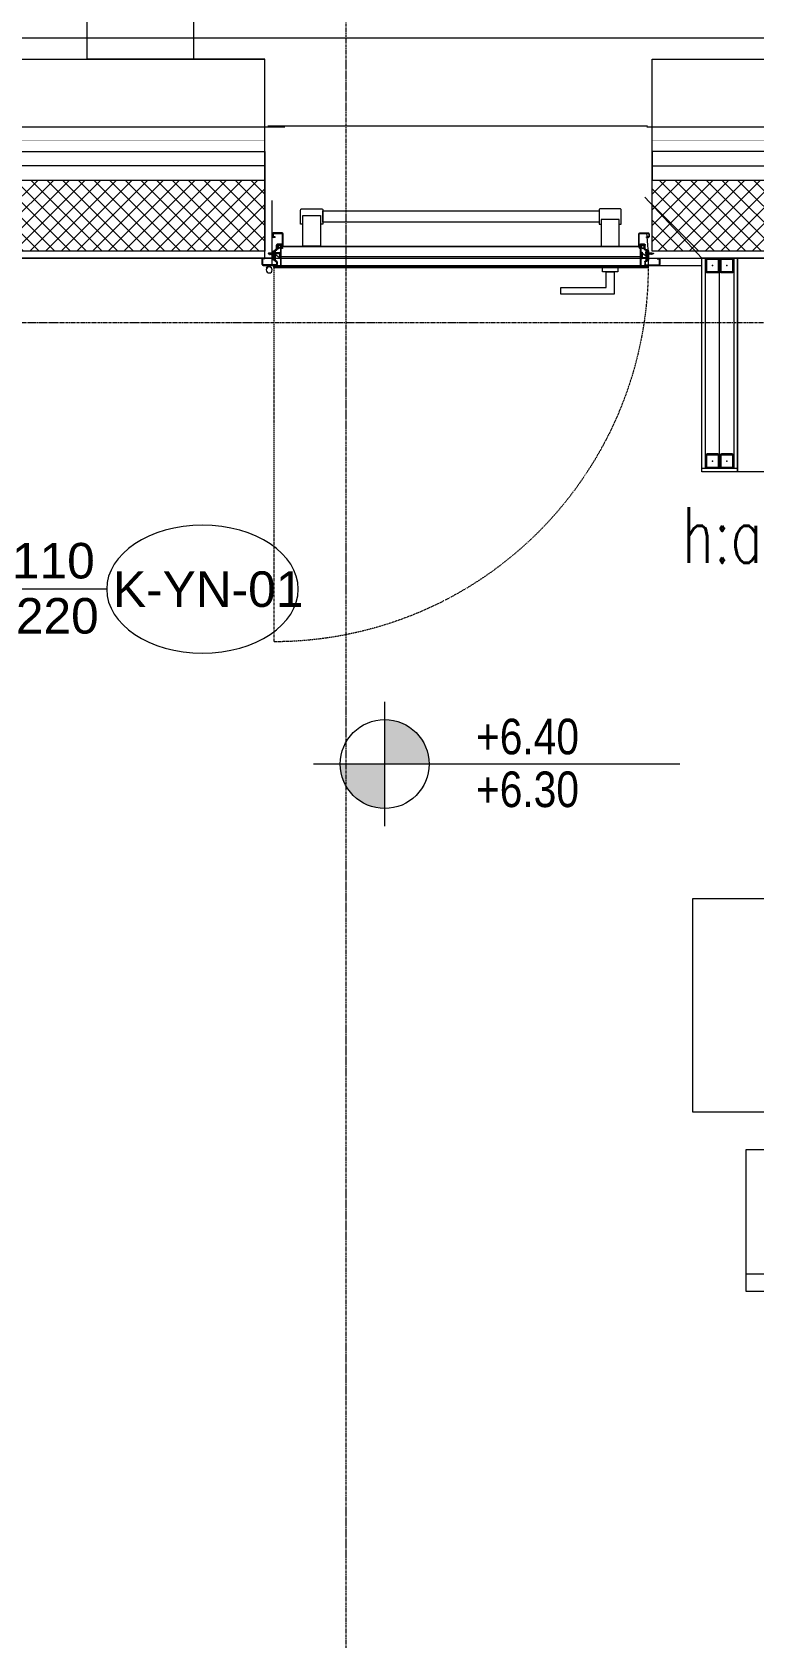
# Model space of a CAD drawing. Extents: x -1439 to 23780, y -1362 to 4476.
# Drawn here: x 7914.5 to 8117.6, y 2415.2 to 2866.6 of the extents above; entities that cross this region are included whole.
import ezdxf
from ezdxf.enums import TextEntityAlignment as Align

# ---------------------------------------------------------------- set-up
doc = ezdxf.new("R2010")
doc.units = 0
doc.header["$MEASUREMENT"] = 0
doc.linetypes.add('Audi$0$DASHDOT2', pattern=[0.5, 0.25, -0.125, 0, -0.125])
doc.linetypes.add('Audi$0$DOT2', pattern=[0.125, 0, -0.125])
doc.layers.get('0').update_dxf_attribs({"color": 9, "lineweight": 9})
for name, color, linetype, lineweight in [('Audi$0$00', 8, 'Continuous', 9), ('Audi$0$05', 8, 'Continuous', 9), ('Audi$0$06C', 8, 'Continuous', 9), ('Audi$0$06D', 8, 'Continuous', 9), ('Audi$0$09W', 8, 'Continuous', 9), ('Audi$0$10', 8, 'Continuous', 9), ('Audi$0$11', 8, 'Continuous', 9), ('Audi$0$14', 8, 'Continuous', 9), ('Audi$0$20', 8, 'Audi$0$DOT2', 9), ('Audi$0$21', 8, 'Continuous', 9), ('Audi$0$22', 8, 'Continuous', 9), ('Audi$0$24', 8, 'Audi$0$DASHDOT2', 9), ('Audi$0$33', 8, 'Audi$0$BATTING', 9), ('Audi$0$35', 8, 'Continuous', 9), ('E-YAZI', 7, 'Continuous', 30)]:
    doc.layers.add(name, color=color, linetype=linetype, lineweight=lineweight)
doc.styles.add('Audi$0$Arial', font='arial.ttf', dxfattribs={"height": 2.5})
doc.styles.add('Audi$0$MuuM_TEXT-STANDART', font='ARIALN.TTF')
doc.styles.add('E-YAZI', font='txttw.shx')
doc.linetypes.add('Audi$0$BATTING', pattern='A,0.0001,-0.1,[134,ltypeshp.shx,S=0.1,R=0,X=-0.1,Y=0],-0.2,[134,ltypeshp.shx,S=0.1,R=180,X=0.1,Y=0],-0.1', length=0.4001)

# ---------------------------------------------------------------- blocks, each defined once
blk = doc.blocks.new('Audi$0$gr-p-birim eleman')
for p, q in [((12.5, -60), (12.5, 0)), ((12.5, 0), (425, 0)), ((425, 0), (425, -60)), ((425, -60), (12.5, -60))]:
    blk.add_line(p, q)
blk = doc.blocks.new('Audi$0$P-AUDI_BAR')
at = {"layer": 'Audi$0$05'}
for points in [[(-420, -180), (0, -180), (0, -240), (-420, -240)], [(-405, -250.5), (-365, -250.5), (-365, -290.5), (-405, -290.5)], [(-335, -250.5), (-295, -250.5), (-295, -290.5), (-335, -290.5)], [(-265, -250.5), (-225, -250.5), (-225, -290.5), (-265, -290.5)], [(-195, -250.5), (-155, -250.5), (-155, -290.5), (-195, -290.5)], [(-125, -250.5), (-85, -250.5), (-85, -290.5), (-125, -290.5)], [(-55, -250.5), (-15, -250.5), (-15, -290.5), (-55, -290.5)]]:
    blk.add_lwpolyline(points, close=True, dxfattribs=at)
for points in [[(-405, -285.5), (-365, -285.5)], [(-335, -285.5), (-295, -285.5)], [(-265, -285.5), (-225, -285.5)], [(-195, -285.5), (-155, -285.5)], [(-125, -285.5), (-85, -285.5)], [(-55, -285.5), (-15, -285.5)]]:
    blk.add_lwpolyline(points, dxfattribs=at)
blk = doc.blocks.new('Audi$0$0_doorno')
blk.add_lwpolyline([(4.5, 0), (12.5, 0)])
blk.add_ellipse((-0.891, 0), major_axis=(-5.391, 0), ratio=0.666667)
at = {"style": 'Audi$0$Arial'}
blk.add_attdef('YUKSEKLIK', text='', height=2, dxfattribs=at).set_placement((5, 12.3), align=Align.TOP_LEFT)
blk.add_attdef('KAPINO', text='', height=2, dxfattribs=at).set_placement((0, 0), align=Align.MIDDLE)
blk.add_attdef('GENISLIK', text='', height=2, dxfattribs=at).set_placement((5, -3.789), align=Align.BOTTOM_LEFT)
blk = doc.blocks.new('Audi$0$Prf-40x40')
for points in [[(1.5, -2), (-1.5, -2, -0.414214), (-2, -1.5), (-2, 1.5, -0.414214), (-1.5, 2), (1.5, 2, -0.414214), (2, 1.5), (2, -1.5, -0.414214)], [(1.5, -1.7), (-1.5, -1.7, -0.414214), (-1.7, -1.5), (-1.7, 1.5, -0.414214), (-1.5, 1.7), (1.5, 1.7, -0.414214), (1.7, 1.5), (1.7, -1.5, -0.414214)]]:
    blk.add_lwpolyline(points, format="xyb", close=True)
at = {"color": 252}
blk.add_point((0, 0), dxfattribs=at)
blk = doc.blocks.new('*U342')
at = {"ltscale": 15}
for p, q in [((-24.9, 0.9), (-25.7, 0)), ((-24.9, -0.9), (-25.7, 0)), ((-22.9, 1.5), (-24.9, 0.9)), ((-22.9, 1.5), (-22.9, -1.5)), ((-21.2, -2.7), (-18.1, 2.8)), ((-21, -2.7), (-17.9, 2.7)), ((-19.7, -2.7), (-16.6, 2.8)), ((-19.5, -2.7), (-16.4, 2.7)), ((-18.5, 1.5), (-18.3, 2)), ((-18.2, -2.7), (-15.1, 2.8)), ((-18, -2.7), (-14.9, 2.7)), ((-17, 1.5), (-16.8, 2)), ((-16.7, -2.7), (-13.6, 2.8)), ((-16.5, -2.7), (-13.4, 2.7)), ((-15.5, 1.5), (-15.3, 2)), ((-15.2, -2.7), (-12.1, 2.8)), ((-15, -2.7), (-11.9, 2.7)), ((-14, 1.5), (-13.8, 2)), ((-13.7, -2.7), (-10.6, 2.8)), ((-13.5, -2.7), (-10.4, 2.7)), ((-12.5, 1.5), (-12.3, 2)), ((-12.2, -2.7), (-9.1, 2.8)), ((-12, -2.7), (-8.9, 2.7)), ((-11, 1.5), (-10.8, 2)), ((-10.7, -2.7), (-7.6, 2.8)), ((-10.5, -2.7), (-7.4, 2.7)), ((-9.5, 1.5), (-9.3, 2)), ((-9.2, -2.7), (-6.1, 2.8)), ((-9, -2.7), (-5.9, 2.7)), ((-8, 1.5), (-7.8, 2)), ((-7.7, -2.7), (-4.6, 2.8)), ((-7.5, -2.7), (-4.4, 2.7)), ((-6.5, 1.5), (-6.3, 2)), ((-6.2, -2.7), (-3.1, 2.8)), ((-6, -2.7), (-2.9, 2.7)), ((-5, 1.5), (-4.8, 2)), ((-4.7, -2.7), (-1.6, 2.8)), ((-4.5, -2.7), (-1.4, 2.7)), ((-3.5, 1.5), (-3.3, 2)), ((-2, 1.5), (-1.8, 2)), ((-0.5, 4.2), (-1.5, 1.5)), ((0, 0.5), (-0.6, 0.5)), ((-24.9, -0.9), (-22.9, -1.5)), ((-8.6, -1.5), (-22.9, -1.5)), ((-21.2, -2.7), (-20.9, -1.5)), ((-20.3, -1.5), (-19.1, -1.5)), ((-19.7, -2.7), (-19.4, -1.5)), ((-18.8, -1.5), (-17.6, -1.5)), ((-18.2, -2.7), (-17.9, -1.5)), ((-17.3, -1.5), (-16.1, -1.5)), ((-16.7, -2.7), (-16.4, -1.5)), ((-15.8, -1.5), (-14.6, -1.5)), ((-15.2, -2.7), (-14.9, -1.5)), ((-14.3, -1.5), (-13.1, -1.5)), ((-13.7, -2.7), (-13.4, -1.5)), ((-12.8, -1.5), (-11.6, -1.5)), ((-12.2, -2.7), (-11.9, -1.5)), ((-11.3, -1.5), (-10.1, -1.5)), ((-10.7, -2.7), (-10.4, -1.5)), ((-9.8, -1.5), (-8.6, -1.5)), ((-9.2, -2.7), (-8.9, -1.5)), ((-8.3, -1.5), (-7.1, -1.5)), ((-7.7, -2.7), (-7.4, -1.5)), ((-6.8, -1.5), (-5.6, -1.5)), ((-6.2, -2.7), (-5.9, -1.5)), ((-5.3, -1.5), (-4.1, -1.5)), ((-4.7, -2.7), (-4.4, -1.5)), ((-3.8, -1.5), (-2.1, -1.5)), ((-0.5, -4.2), (-1.5, -1.5)), ((0, -0.5), (-0.6, -0.5))]:
    blk.add_line(p, q, dxfattribs=at)
for p, q in [((-6.9, 1.5), (-22.9, 1.5)), ((-17.4, 1.5), (-18.6, 1.5)), ((-15.9, 1.5), (-17.1, 1.5)), ((-14.4, 1.5), (-15.6, 1.5)), ((-12.9, 1.5), (-14.1, 1.5)), ((-11.4, 1.5), (-12.6, 1.5)), ((-9.9, 1.5), (-11.1, 1.5)), ((-8.4, 1.5), (-9.6, 1.5)), ((-6.9, 1.5), (-8.1, 1.5)), ((-5.4, 1.5), (-6.6, 1.5)), ((-3.9, 1.5), (-5.1, 1.5)), ((-2.4, 1.5), (-3.6, 1.5)), ((-1.5, 1.5), (-2.1, 1.5)), ((0, 0.5), (0, 4.1)), ((-1.5, -1.5), (-2.1, -1.5)), ((0, -0.5), (0, -4.1))]:
    blk.add_line(p, q)
for centre, radius, start, end in [((-26, 3.9), 3.92, 274.361, 322.1025), ((-26, -3.9), 3.92, 37.8975, 85.639), ((-18, 2.8), 0.0971, 330.3204, 150.3204), ((-16.5, 2.8), 0.0971, 330.3204, 150.3204), ((-15, 2.8), 0.0971, 330.3204, 150.3204), ((-13.5, 2.8), 0.0971, 330.3204, 150.3204), ((-12, 2.8), 0.0971, 330.3204, 150.3204), ((-10.5, 2.8), 0.0971, 330.3204, 150.3204), ((-9, 2.8), 0.0971, 330.3204, 150.3204), ((-7.5, 2.8), 0.0971, 330.3204, 150.3204), ((-6, 2.8), 0.0971, 330.3204, 150.3204), ((-4.5, 2.8), 0.0971, 330.3204, 150.3204), ((-3, 2.8), 0.0971, 330.3204, 150.3204), ((-1.5, 2.8), 0.0971, 330.3204, 150.3204), ((-0.6, 0), 0.486, 90, 270), ((-0.3, 4.1), 0.25, 0, 150.0864), ((-21.1, -2.7), 0.0971, 150.3204, 330.3204), ((-19.6, -2.7), 0.0971, 150.3204, 330.3204), ((-18.1, -2.7), 0.0971, 150.3204, 330.3204), ((-16.6, -2.7), 0.0971, 150.3204, 330.3204), ((-15.1, -2.7), 0.0971, 150.3204, 330.3204), ((-13.6, -2.7), 0.0971, 150.3204, 330.3204), ((-12.1, -2.7), 0.0971, 150.3204, 330.3204), ((-10.6, -2.7), 0.0971, 150.3204, 330.3204), ((-9.1, -2.7), 0.0971, 150.3204, 330.3204), ((-7.6, -2.7), 0.0971, 150.3204, 330.3204), ((-6.1, -2.7), 0.0971, 150.3204, 330.3204), ((-4.6, -2.7), 0.0971, 150.3204, 330.3204), ((-0.3, -4.1), 0.25, 209.9136, 0)]:
    blk.add_arc(centre, radius, start, end, dxfattribs=at)
blk = doc.blocks.new('Audi$0$conta')
at = {"ltscale": 10}
for p, q in [((-2649.87, 5345.53), (-2649.81, 5345.61)), ((-2649.88, 5344.46), (-2649.78, 5344.3)), ((-2649.78, 5344.3), (-2649.74, 5344.3)), ((-2649.72, 5345.4), (-2649.28, 5345.4)), ((-2649.25, 5345.41), (-2649.09, 5345.51)), ((-2648.97, 5344.05), (-2648.78, 5343.8)), ((-2648.87, 5344.09), (-2648.7, 5343.86)), ((-2648.83, 5344.87), (-2648.56, 5345.24)), ((-2648.77, 5345.12), (-2648.63, 5345.3)), ((-2648.71, 5343.79), (-2648.71, 5343.79)), ((-2648.56, 5345.31), (-2648.56, 5345.31))]:
    blk.add_line(p, q, dxfattribs=at)
for centre, radius, start, end in [((-2649.74, 5345.58), 0.0696, 22.2428, 159.258), ((-2649.01, 5345.57), 0.05, 18.7951, 42.1429), ((-2653.03, 5345), 3.19, 350.4674, 8.9372), ((-2649.87, 5344.47), 0.02, 170.4674, 213.7451), ((-2649.83, 5345.5), 0.05, 140.6345, 188.9372), ((-2650.94, 5345.01), 1.24, 340.3382, 16.7772), ((-2649.74, 5344.58), 0.03, 160.3382, 273.2666), ((-2649.72, 5345.37), 0.03, 90, 196.7772), ((-2649.56, 5341.55), 3.01, 80.4362, 93.2666), ((-2649.28, 5345.45), 0.05, 270, 303.0062), ((-2649.22, 5344.14), 0.231, 353.9571, 81.9004), ((-2649.08, 5345.49), 0.03, 4.7972, 123.0062), ((-2649.06, 5344.54), 0.03, 260.4362, 338.7066), ((-2650.22, 5344.99), 1.27, 338.7066, 23.0418), ((-2648.89, 5344.11), 0.1, 173.9571, 217.2653), ((-2651.17, 5344.83), 2.33, 7.5897, 18.7951), ((-2658.2, 5345.19), 9.36, 353.6857, 357.8537), ((-2648.79, 5344.15), 0.1, 173.6857, 217.2653), ((-2648.81, 5345.15), 0.05, 187.5897, 322.7347), ((-2648.79, 5344.84), 0.05, 142.7347, 180.2669), ((-2648.74, 5343.83), 0.05, 217.2653, 307.2653), ((-2648.74, 5343.83), 0.05, 307.2653, 37.2653), ((-2648.59, 5345.27), 0.05, 52.7347, 142.7347), ((-2648.59, 5345.27), 0.05, 322.7347, 52.7347)]:
    blk.add_arc(centre, radius, start, end, dxfattribs=at)
for points, knots in [([(-2648.98, 5345.6), (-2649, 5345.63), (-2649.09, 5345.71), (-2649.23, 5345.44), (-2649.32, 5345.74), (-2649.39, 5345.46), (-2649.51, 5345.75), (-2649.59, 5345.5), (-2649.65, 5345.57), (-2649.68, 5345.61)], [0.0086373, 0.0086373, 0.0086373, 0.0086373, 0.1097304, 0.3133405, 0.4430081, 0.5658764, 0.7165186, 0.8527974, 0.9648495, 0.9648495, 0.9648495, 0.9648495]), ([(-2649.74, 5344.31), (-2649.74, 5344.34), (-2649.7, 5344.52), (-2649.59, 5344.33), (-2649.34, 5344.36), (-2649.23, 5344.37), (-2649.18, 5344.37)], [0, 0, 0, 0, 0.1008757, 0.3841126, 0.5436166, 0.6906785, 0.6906785, 0.6906785, 0.6906785])]:
    blk.add_open_spline(points, degree=3, knots=knots, dxfattribs=at)
blk = doc.blocks.new('Audi$0$p-yn_sackasa')
at = {"layer": 'Audi$0$10', "linetype": 'Continuous'}
for p, q in [((0, 6.16), (0, 6.9)), ((0.01, 6.9), (0.01, 6.15)), ((0.14, 6.9), (0.14, 6.16)), ((0.15, 6.9), (0.15, 6.16)), ((2.69, 7.16), (0.26, 7.16)), ((2.69, 7.15), (0.26, 7.15)), ((2.69, 7.02), (0.26, 7.02)), ((0.26, 7.01), (2.69, 7.01)), ((0.26, 6.05), (0.76, 6.05)), ((0.75, 6.04), (0.26, 6.04)), ((0.26, 5.91), (0.75, 5.91)), ((0.76, 5.9), (0.26, 5.9)), ((0.75, 5.91), (0.75, 6.04)), ((0.76, 5.9), (0.76, 6.05)), ((2.8, 3.29), (2.8, 6.9)), ((2.81, 3.29), (2.81, 6.9)), ((2.94, 3.29), (2.94, 6.9)), ((2.95, 3.29), (2.95, 6.9)), ((-2.19, 0), (-2.19, -0.15)), ((0.67, -0.71), (0.67, 2.27)), ((0.69, -0.71), (0.69, 2.27)), ((0.81, -0.71), (0.81, 2.27)), ((0.83, -0.71), (0.83, 2.27)), ((0.92, 2.33), (0.95, 2.32)), ((0.93, 2.34), (0.95, 2.33)), ((1.01, 2.46), (0.99, 2.47)), ((0.99, 2.46), (1.01, 2.45)), ((1.11, 2.52), (1.11, 3.73)), ((1.12, 2.52), (1.12, 3.73)), ((1.25, 3.73), (1.25, 2.52)), ((1.26, 2.52), (1.26, 3.73)), ((1.37, 3.98), (2.49, 3.98)), ((2.49, 3.97), (1.37, 3.97)), ((1.37, 3.84), (2.49, 3.84)), ((2.49, 3.83), (1.37, 3.83)), ((2.6, 3.69), (2.5, 3.36)), ((2.51, 3.35), (2.61, 3.69)), ((2.73, 3.65), (2.63, 3.32)), ((2.74, 3.64), (2.64, 3.31)), ((-2.95, -0.25), (-2.95, -1.75)), ((-2.94, -1.75), (-2.94, -0.25)), ((-2.81, -0.25), (-2.81, -1.75)), ((-2.8, -0.25), (-2.8, -1.75)), ((-2.19, 0), (-2.7, 0)), ((-2.2, -0.01), (-2.7, -0.01)), ((-2.2, -0.14), (-2.7, -0.14)), ((-2.19, -0.15), (-2.7, -0.15)), ((1.01, -1.85), (-2.7, -1.85)), ((1.01, -1.86), (-2.7, -1.86)), ((-2.7, -1.99), (1.01, -1.99)), ((1.01, -2), (-2.7, -2)), ((-2.2, -0.14), (-2.2, -0.01)), ((0.92, -0.77), (0.95, -0.76)), ((0.93, -0.78), (0.95, -0.77)), ((0.99, -0.89), (1.01, -0.88)), ((1.01, -0.89), (0.99, -0.91)), ((1.11, -0.96), (1.11, -1.75)), ((1.12, -0.96), (1.12, -1.75)), ((1.25, -0.96), (1.25, -1.75)), ((1.26, -0.96), (1.26, -1.75))]:
    blk.add_line(p, q, dxfattribs=at)
for points in [[(0.15, 2.14), (0.67, 2.14), (0.67, -0.54), (0.15, -0.54)], [(0.15, 2.14), (0.41, 2.14), (0.41, -0.54), (0.15, -0.54)]]:
    blk.add_lwpolyline(points, close=True, dxfattribs=at)
for centre, radius, start, end in [((0.26, 6.9), 0.261, 90, 180), ((0.26, 6.16), 0.261, 180, 270), ((0.26, 6.9), 0.249, 90, 180), ((0.26, 6.16), 0.249, 181.345, 271.3502), ((0.26, 6.9), 0.122, 90, 180), ((0.26, 6.16), 0.122, 180, 270), ((0.26, 6.9), 0.11, 90, 180), ((0.26, 6.16), 0.11, 180, 270), ((2.69, 6.9), 0.261, 0, 90), ((2.69, 6.9), 0.249, 0, 90), ((2.69, 6.9), 0.122, 0, 90), ((2.69, 6.9), 0.11, 0, 90), ((0.89, 2.27), 0.219, 63.2153, 180), ((0.89, 2.27), 0.206, 63.2169, 180), ((0.89, 2.27), 0.0801, 63.215, 180), ((0.89, 2.27), 0.0674, 63.2144, 180), ((1.04, 2.52), 0.206, 243.2197, 0), ((1.04, 2.52), 0.219, 243.2148, 0), ((1.04, 2.52), 0.0801, 243.2203, 0), ((1.04, 2.52), 0.0674, 243.2129, 0), ((1.37, 3.73), 0.253, 90, 180), ((1.37, 3.73), 0.24, 90, 180), ((1.37, 3.73), 0.114, 90, 180), ((1.37, 3.73), 0.101, 90, 180), ((2.49, 3.72), 0.261, 342.8602, 90), ((2.49, 3.72), 0.249, 342.8613, 90), ((2.49, 3.72), 0.122, 342.8607, 90), ((2.49, 3.72), 0.11, 342.8621, 90), ((2.72, 3.29), 0.232, 162.8601, 0), ((2.72, 3.29), 0.219, 162.8613, 0), ((2.72, 3.29), 0.0927, 162.8605, 0), ((2.72, 3.29), 0.0801, 162.8624, 0), ((-2.7, -0.25), 0.253, 90, 180), ((-2.7, -1.75), 0.253, 180, 270), ((-2.7, -0.25), 0.24, 90, 180), ((-2.7, -1.75), 0.24, 180, 270), ((-2.7, -0.25), 0.114, 90, 180), ((-2.7, -1.75), 0.114, 180, 270), ((-2.7, -0.25), 0.101, 90, 180), ((-2.7, -1.75), 0.101, 180, 270), ((0.89, -0.71), 0.219, 180, 296.785), ((0.89, -0.71), 0.206, 180, 296.7851), ((0.89, -0.71), 0.0801, 180, 296.785), ((0.89, -0.71), 0.0674, 180, 180.5245), ((0.89, -0.71), 0.0674, 180, 296.7871), ((1.04, -0.96), 0.219, 0, 116.7854), ((1.04, -0.96), 0.206, 0, 116.7836), ((1.04, -0.96), 0.0801, 0, 116.7811), ((1.04, -0.96), 0.0674, 0, 116.7871), ((1.01, -1.75), 0.114, 270, 0), ((1.01, -1.75), 0.24, 270, 0), ((1.01, -1.75), 0.101, 270, 0), ((1.01, -1.75), 0.253, 270, 0)]:
    blk.add_arc(centre, radius, start, end, dxfattribs=at)
at = {"layer": 'Audi$0$10', "xscale": 0.0842696629213483, "yscale": 0.0842696629213483, "zscale": 0.0842696629213483}
blk.add_blockref('*U342', (0.95, 1.35), dxfattribs=at)
at = {"layer": 'Audi$0$14', "xscale": -0.7887640449438696, "yscale": 0.7887640449438696, "zscale": 0.7887640449438204, "rotation": 90}
blk.add_blockref('Audi$0$conta', (4217.78, -2086.42), dxfattribs=at)
blk = doc.blocks.new('*U458')
blk.add_arc((114.7, -2.4), 105.4, 174.7953, 179.7834)
at = {"layer": 'Audi$0$06D'}
for points in [[(17.5, 9.56), (16.87, 9.56), (16.87, 13.56, -0.414214), (17.25, 13.93), (22.75, 13.93, -0.414214), (23.12, 13.56), (23.12, 9.56), (22.5, 9.56)], [(106.5, 9.56), (107.12, 9.56), (107.12, 13.56, 0.414214), (106.75, 13.93), (101.25, 13.93, 0.414214), (100.87, 13.56), (100.87, 9.56), (101.5, 9.56)]]:
    blk.add_lwpolyline(points, format="xyb", dxfattribs=at)
for points in [[(17.5, 10.94), (22.5, 10.94), (22.5, 3.44), (17.5, 3.44)], [(100.87, 13.31), (23.12, 13.31), (23.12, 10.18), (100.87, 10.18)], [(106.5, 12.06), (101.5, 12.06), (101.5, 3.44), (106.5, 3.44)]]:
    blk.add_lwpolyline(points, close=True, dxfattribs=at)
for points in [[(17.8, -2.56), (17.8, -3.81), (22.2, -3.81), (22.2, -2.56), (17.8, -2.56)], [(18.87, -3.81), (18.87, -10.06), (33.87, -10.06), (33.87, -8.19), (21.12, -8.19), (21.12, -8.19), (21.12, -3.81), (18.87, -3.81)]]:
    blk.add_lwpolyline(points, dxfattribs=at)
at = {"layer": 'Audi$0$10', "ltscale": 10}
for p, q in [((10, 0.68), (11, 1.33)), ((10, 0.68), (11, 1.33)), ((11, 0.28), (10, 0.28)), ((11, 0.28), (10, 0.28)), ((11, 0.08), (10, 0.08)), ((11, 0.08), (10, 0.08)), ((11, 1.76), (11, 1.33)), ((11.3, 1.76), (11, 1.76)), ((11, 1.76), (11, 1.33)), ((11.3, 1.76), (11, 1.76)), ((11, 1.33), (11, -0.17)), ((11, 1.33), (11, -0.17)), ((11.3, -2.19), (11.3, 3.34)), ((11.3, 1.33), (11.3, 1.76)), ((11.3, 1.33), (11.3, 1.76)), ((11.3, -0.17), (11.3, 1.33)), ((11.3, -0.17), (11.3, 1.33)), ((112.6, 3.44), (11.4, 3.44)), ((11.45, -2.29), (11.45, 3.24)), ((112.5, 3.29), (11.5, 3.29)), ((112.55, -2.29), (112.55, 3.24)), ((112.7, -2.19), (112.7, 3.34)), ((112.7, 1.76), (112.7, 0.26)), ((113, 1.76), (112.7, 1.76)), ((112.7, 0.26), (112.7, -0.17)), ((113, 0.26), (113, 1.76)), ((113, 1.51), (114, 1.51)), ((113, 1.31), (114, 1.31)), ((114, 0.91), (113, 0.26)), ((113, -0.17), (113, 0.26)), ((9.3, -2.46), (9.3, -2.34)), ((9.4, -2.24), (11.25, -2.24)), ((114.6, -2.56), (9.4, -2.56)), ((9.45, -2.41), (9.45, -2.39)), ((9.45, -2.39), (11.35, -2.39)), ((114.54, -2.41), (9.45, -2.41)), ((11, -0.17), (11.3, -0.17)), ((11, -0.17), (11.3, -0.17)), ((114.54, -2.39), (112.65, -2.39)), ((112.7, -0.17), (113, -0.17)), ((114.6, -2.24), (112.75, -2.24)), ((114.55, -2.41), (114.55, -2.39)), ((114.7, -2.46), (114.7, -2.34)), ((115.84, -2), (115.84, -2.43)), ((115.84, -2), (115.84, -2.43)), ((116.05, -2), (116.05, -2.43)), ((116.05, -2), (116.05, -2.43)), ((116.22, -2.16), (116.05, -2.16)), ((116.22, -2.16), (116.05, -2.16)), ((116.22, -2.16), (116.22, -2.29)), ((116.22, -2.16), (116.22, -2.29)), ((116.6, -2.73), (116.73, -2.62)), ((116.6, -2.73), (116.73, -2.62))]:
    blk.add_line(p, q, dxfattribs=at)
blk.add_circle((115.95, -3.26), 0.843, dxfattribs=at)
blk.add_circle((115.95, -3.26), 0.843, dxfattribs=at)
for centre, radius, start, end in [((11.44, 3.3), 0.141, 104.9271, 165.0729), ((112.5, 3.24), 0.05, 0, 90), ((112.6, 3.34), 0.1, 0, 90), ((9.4, -2.34), 0.1, 90, 180), ((9.4, -2.46), 0.1, 180, 270), ((9.45, -2.39), 0.005, 90, 180), ((9.45, -2.41), 0.005, 180, 270), ((11.25, -2.19), 0.05, 270, 0), ((11.35, -2.29), 0.1, 270, 0), ((112.65, -2.29), 0.1, 180, 270), ((112.75, -2.19), 0.05, 180, 270), ((114.54, -2.39), 0.005, 0, 90), ((114.54, -2.41), 0.005, 270, 360), ((114.6, -2.34), 0.1, 0, 90), ((114.6, -2.46), 0.1, 270, 0), ((115.42, -2.26), 0.302, 285.5524, 60.0315), ((115.42, -2.26), 0.302, 285.5524, 60.0315), ((115.42, -2.26), 0.428, 336.352, 37.621), ((115.42, -2.26), 0.428, 336.352, 37.621), ((115.95, -3.26), 1.01, 39.4092, 74.2861), ((115.95, -3.26), 1.01, 39.4092, 74.2861)]:
    blk.add_arc(centre, radius, start, end, dxfattribs=at)
at = {"layer": 'Audi$0$20'}
blk.add_lwpolyline([(114.7, -2.4), (114.7, -107.8)], dxfattribs=at)
blk.add_arc((114.7, -2.4), 105.4, 179.9649, 270, dxfattribs=at)
at = {"layer": 'Audi$0$33', "ltscale": 0.25}
blk.add_lwpolyline([(112.55, 0.48), (11.45, 0.48)], dxfattribs=at)
blk.add_blockref('Audi$0$p-yn_sackasa', (9, 0))
at = {"xscale": -1}
blk.add_blockref('Audi$0$p-yn_sackasa', (115, 0), dxfattribs=at)
blk = doc.blocks.new('Audi$0$0_elevationtarget-p')
h = blk.add_hatch(color=256)
h.paths.add_polyline_path([(2.5, 0, 0.414214), (0, 2.5), (0, 0)])
h.paths.add_polyline_path([(0, 0), (-2.5, 0, 0.414214), (0, -2.5)])
blk.add_line((0, -3.5), (0, 3.5))
blk.add_lwpolyline([(16.605, 0), (-4, 0)])
blk.add_circle((0, 0), 2.5)
at = {"style": 'Audi$0$Arial'}
blk.add_attdef('BITMISKOT', text='', height=2, dxfattribs=at).set_placement((4.5, 0), align=Align.BOTTOM_LEFT)
blk.add_attdef('KABAKOT', text='', height=2, dxfattribs=at).set_placement((4.5, -0.592), align=Align.TOP_LEFT)

msp = doc.modelspace()

# ---------------------------------------------------------------- hatches: boundary and pattern name
at = {"layer": 'Audi$0$09W'}
h = msp.add_hatch(dxfattribs=at)
h.set_pattern_fill('ANSI37', color=256, scale=25, style=0)
h.paths.add_polyline_path([(7907.5, 2825), (7980, 2825), (7980, 2805), (7907.5, 2805)])
h = msp.add_hatch(dxfattribs=at)
h.set_pattern_fill('ANSI37', color=256, scale=25, style=0)
h.paths.add_polyline_path([(8088.98, 2825), (8527.5, 2825), (8527.5, 2805), (8088.98, 2805)])

# ---------------------------------------------------------------- linework, layer by layer
for p, q in [((7930, 2859), (7930, 2969)), ((7960, 2859), (7960, 2939)), ((7980, 2859), (7930, 2859)), ((7980, 2803), (7980, 2859)), ((8088.98, 2825), (8088.98, 2859))]:
    msp.add_line(p, q)
at = {"layer": 'Audi$0$00'}
for points in [[(7907.5, 2825), (7980, 2825), (7980, 2805), (7907.5, 2805)], [(8088.98, 2825), (8527.5, 2825), (8527.5, 2805), (8088.98, 2805)]]:
    msp.add_lwpolyline(points, close=True, dxfattribs=at)
at = {"layer": 'Audi$0$06C'}
msp.add_line((7067.5, 2865), (10767.5, 2865), dxfattribs=at)
at = {"layer": 'Audi$0$06D'}
for points in [[(7092.5, 1823.47), (7092.5, 2840), (7985.67, 2840)], [(7980.88, 2840.25), (8087.74, 2840.25)], [(8087.5, 2840), (8529.59, 2840)], [(7107.5, 1825), (7099.5, 1825), (7099.5, 2833), (7980, 2833), (7980, 2825)], [(8527.5, 2833), (8527.5, 2833), (8088.98, 2833), (8088.98, 2825)], [(7982, 2803), (7982, 2801), (8103, 2801), (8103, 2803)], [(8108, 2744), (8108, 2799.5)]]:
    msp.add_lwpolyline(points, dxfattribs=at)
at = {"layer": 'Audi$0$10'}
for p, q in [((7073.5, 2859), (7980, 2859)), ((8088.98, 2859), (10761.5, 2859))]:
    msp.add_line(p, q, dxfattribs=at)
at = {"layer": 'Audi$0$10', "const_width": 0.1}
for points in [[(7096.5, 1818.19), (7096.5, 2836), (7980, 2836)], [(8088.98, 2836), (8529.59, 2836)]]:
    msp.add_lwpolyline(points, dxfattribs=at)
at = {"layer": 'Audi$0$11'}
msp.add_lwpolyline([(8113, 2743), (8103, 2743), (8103, 2803), (8113, 2803)], close=True, dxfattribs=at)
for points in [[(8104, 2744), (8104, 2803), (8112, 2803), (8112, 2744)], [(8103, 2744), (8113, 2744)]]:
    msp.add_lwpolyline(points, dxfattribs=at)
at = {"layer": 'Audi$0$14'}
for points in [[(7982, 2819.3), (7982, 2803), (7980, 2803), (7909.5, 2803), (7909.5, 2785), (7909.5, 2763), (7890.5, 2763), (7890.5, 2783), (7704.5, 2783), (7704.5, 2763), (7685.5, 2763), (7685.5, 2783), (7159.5, 2783), (7159.5, 2517), (7685.5, 2517), (7685.5, 2657), (7704.5, 2657), (7704.5, 2627), (7890.5, 2627), (7890.5, 2657), (7909.5, 2657), (7909.5, 2580)], [(8525.5, 2803), (8103, 2803), (8086.98, 2820.22)]]:
    msp.add_lwpolyline(points, dxfattribs=at)
at = {"layer": 'Audi$0$21', "linetype": 'Audi$0$DASHDOT2'}
msp.add_lwpolyline([(8002.88, 204.47), (8002.88, 4014.1)], dxfattribs=at)
at = {"layer": 'Audi$0$24'}
msp.add_lwpolyline([(6827.5, 2785), (11027.5, 2785)], dxfattribs=at)
at = {"layer": 'Audi$0$33', "ltscale": 0.4}
for points in [[(7980, 2829), (7103.29, 2829), (7103.46, 1825)], [(8088.98, 2829), (8527.5, 2829)]]:
    msp.add_lwpolyline(points, dxfattribs=at)
at = {"layer": 'Audi$0$35'}
msp.add_lwpolyline([(10004.84, 1897.89, 0.099521), (7703.07, 1167.17), (7703.07, 1167.17), (7647.15, 1268.13, 0.006902), (7497.58, 1182.57), (7497.58, 1835), (7909.5, 1835), (7909.5, 2075), (7894.5, 2075), (7894.5, 2325), (7909.5, 2325), (7909.5, 2483.5), (7895.44, 2489.8), (7892.5, 2489.8), (7892.5, 2570.2), (7895.5, 2570.2), (7909.5, 2576.5), (7909.5, 2652), (7890.5, 2652), (7890.5, 2768), (7909.5, 2768), (7909.5, 2803), (8525.5, 2803)], format="xyb", dxfattribs=at)

# ---------------------------------------------------------------- block references
at = {"layer": 'Audi$0$05'}
for name, p in [('Audi$0$gr-p-birim eleman', (8100.5, 2803)), ('Audi$0$P-AUDI_BAR', (8520.5, 2803))]:
    msp.add_blockref(name, p, dxfattribs=at)
at = {"layer": 'Audi$0$10', "xscale": -1}
for name, p in [('*U458', (8097.19, 2803)), ('Audi$0$Prf-40x40', (8106, 2801)), ('Audi$0$Prf-40x40', (8110, 2801)), ('Audi$0$Prf-40x40', (8106, 2746)), ('Audi$0$Prf-40x40', (8110, 2746))]:
    msp.add_blockref(name, p, dxfattribs=at)
at = {"layer": 'Audi$0$21'}
ref = msp.add_blockref('Audi$0$0_elevationtarget-p', (8013.74, 2660.83), dxfattribs=dict(at, xscale=5, yscale=5, zscale=0.5))
ref.add_attrib('BITMISKOT', ' +6.40', dxfattribs={"layer": '0', "height": 10, "style": 'Audi$0$MuuM_TEXT-STANDART'}).set_placement((8036.24, 2660.56), align=Align.BOTTOM_LEFT)
ref.add_attrib('KABAKOT', ' +6.30', dxfattribs={"layer": '0', "height": 10, "style": 'Audi$0$MuuM_TEXT-STANDART'}).set_placement((8036.24, 2645.73), align=Align.BOTTOM_LEFT)
at = {"layer": 'Audi$0$22'}
ref = msp.add_blockref('Audi$0$0_doorno', (7958, 2710), dxfattribs=dict(at, xscale=-5, yscale=5, zscale=5))
ref.add_attrib('KAPINO', 'K-YN-01', dxfattribs={"layer": '0', "height": 10, "style": 'Audi$0$Arial'}).set_placement((7964.06, 2710), align=Align.MIDDLE)
ref.add_attrib('GENISLIK', '110', dxfattribs={"layer": '0', "height": 10, "style": 'Audi$0$Arial'}).set_placement((7908.84, 2710), align=Align.BOTTOM_LEFT)
ref.add_attrib('YUKSEKLIK', '220', dxfattribs={"layer": '0', "height": 10, "style": 'Audi$0$Arial'}).set_placement((7909.95, 2707.5), align=Align.TOP_LEFT)

# ---------------------------------------------------------------- texts
at = {"layer": 'E-YAZI', "color": 3, "style": 'E-YAZI', "width": 0.7}
msp.add_text('h:asma tavana monte', height=15.68, dxfattribs=at).set_placement((8097.44, 2717.38))

doc.saveas('drawing.dxf')
